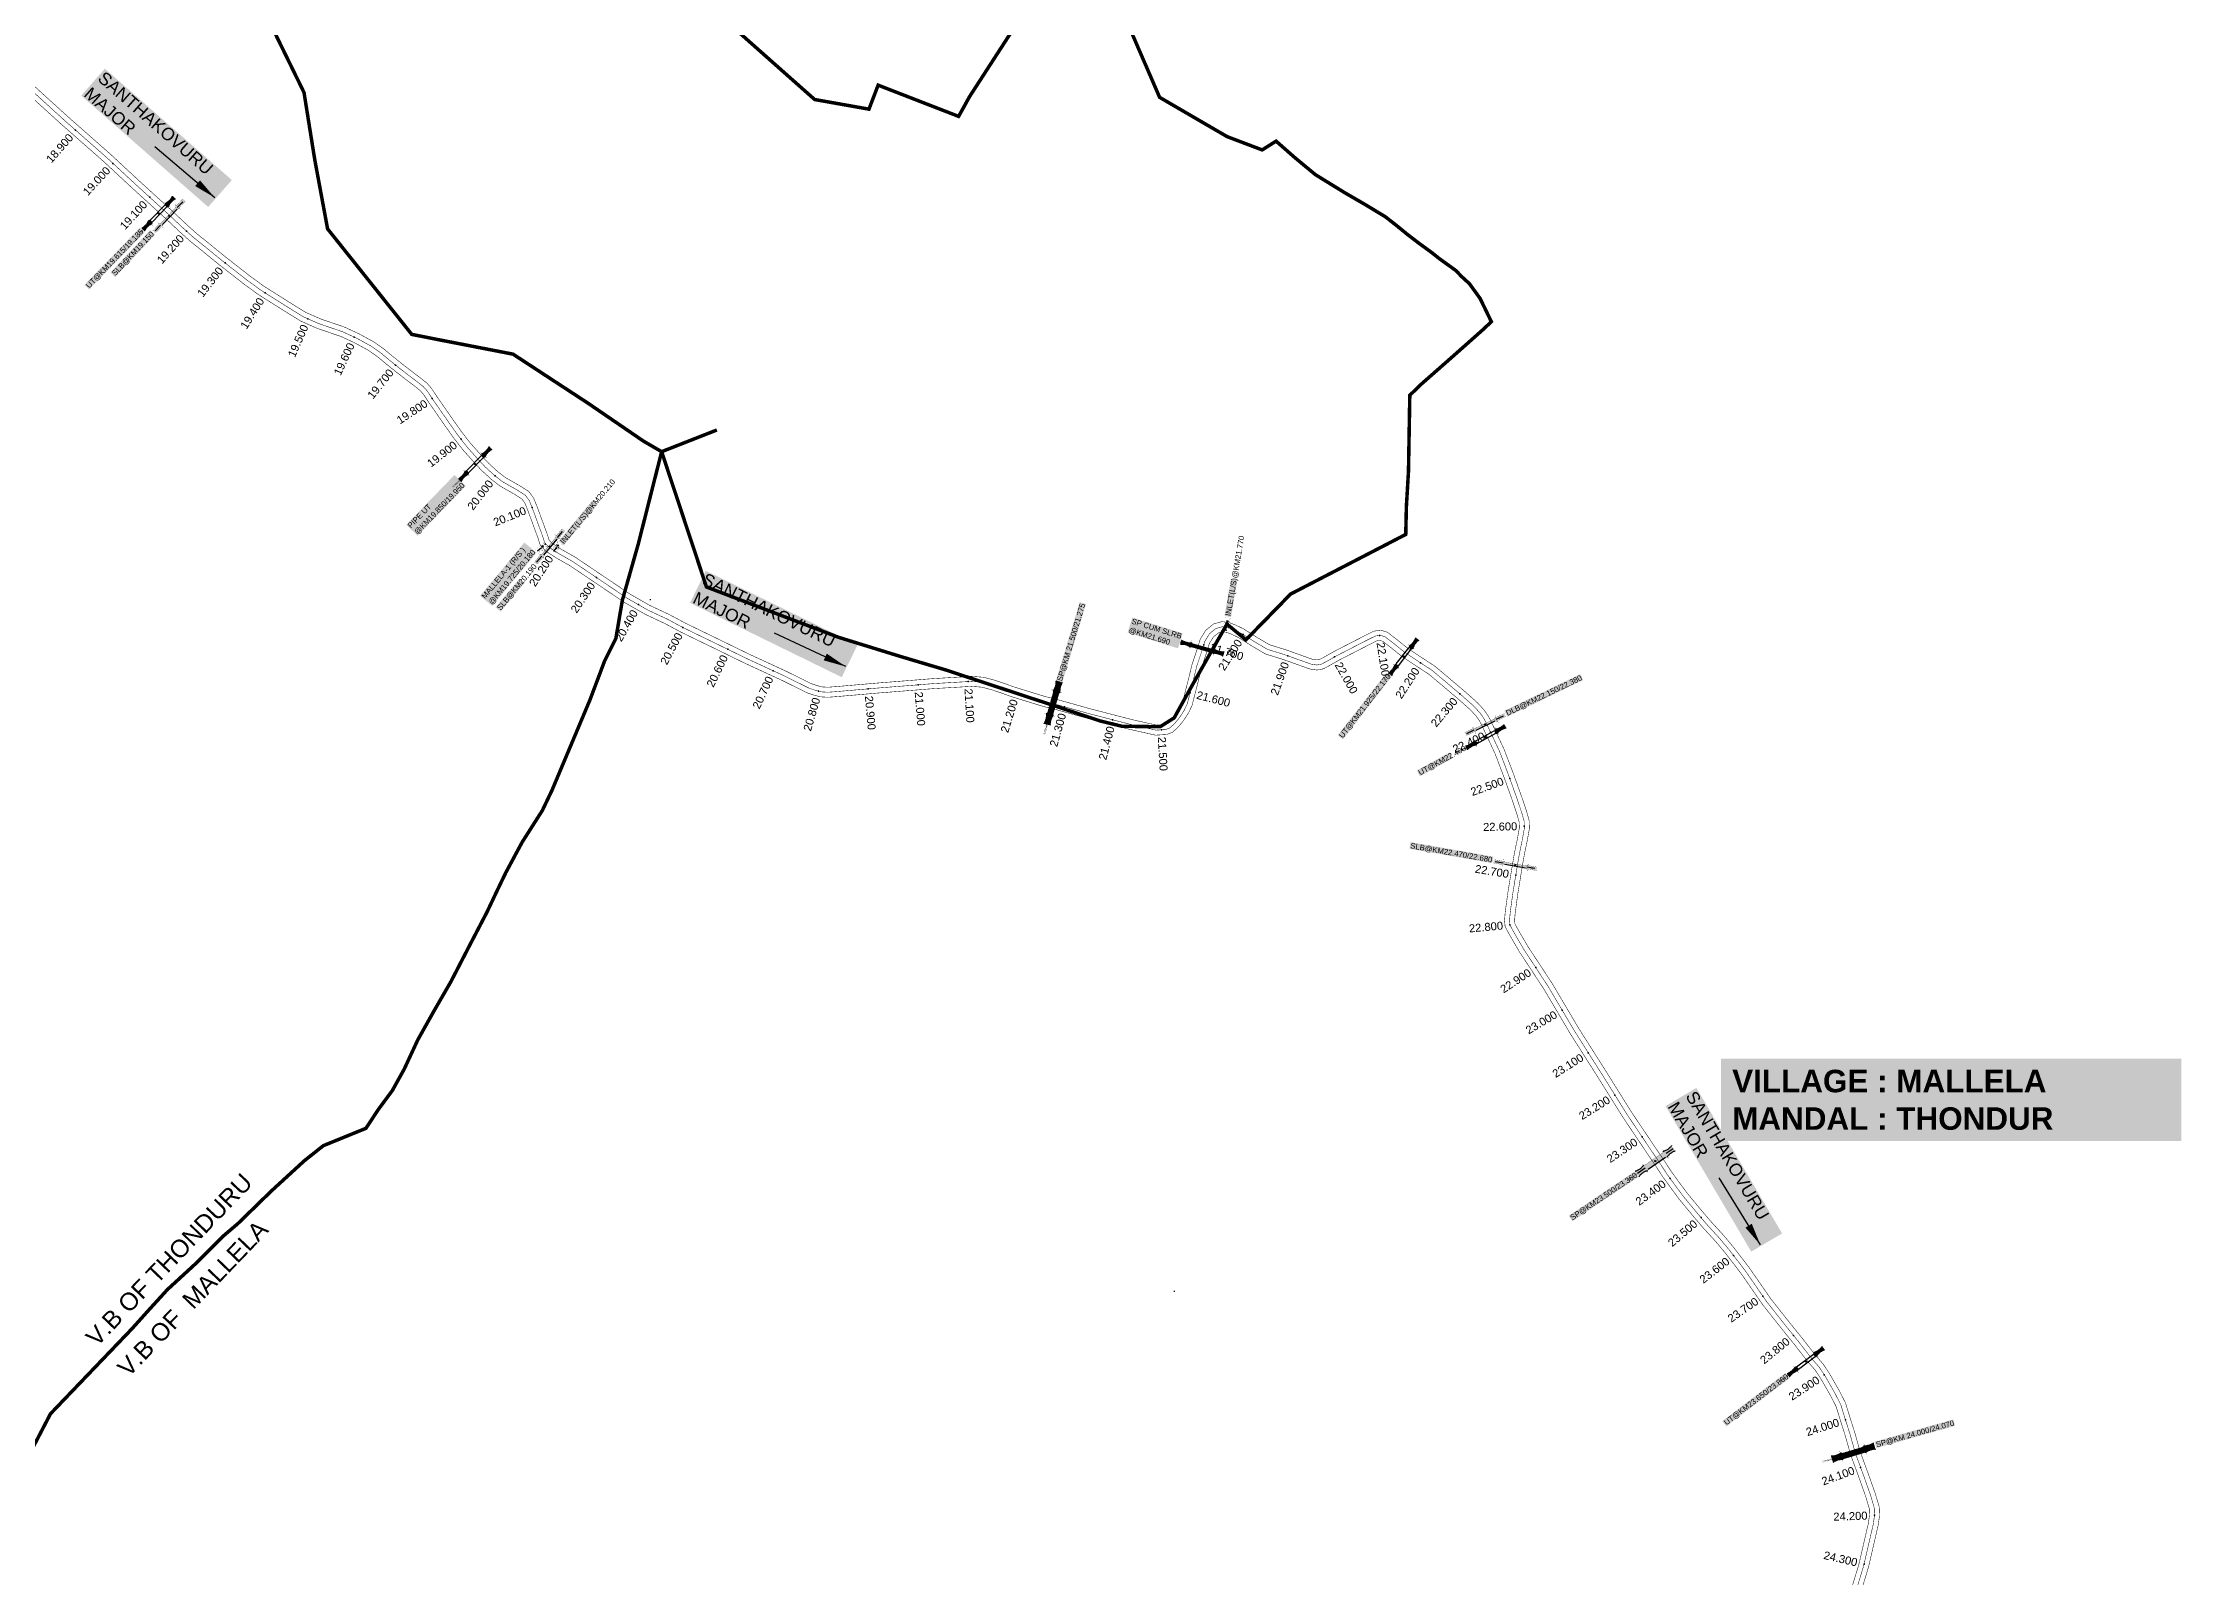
# Model space of a CAD drawing. Header units: inches. Extents: x 174104 to 230935, y 1583276 to 1631460.
# Drawn here: x 207491 to 211768, y 1613890 to 1616958 of the extents above; entities that cross this region are included whole.
import ezdxf
from ezdxf.enums import TextEntityAlignment as Align

# ---------------------------------------------------------------- set-up
doc = ezdxf.new("R2010")
doc.units = ezdxf.units.IN
doc.header["$LTSCALE"] = 15
doc.header["$MEASUREMENT"] = 0
doc.linetypes.add('ACAD_ISO02W100', pattern=[15, 12, -3])
doc.linetypes.add('HIDDEN2', pattern=[0.1875, 0.125, -0.0625])
for name, color, linetype in [('BLOCK', 72, 'Continuous'), ('CANAL1', 7, 'Continuous'), ('CHANAGE', 1, 'Continuous'), ('POINT', 2, 'Continuous'), ('RE REMARKS', 7, 'Continuous'), ('STRUCTURE', 5, 'Continuous'), ('TEXT', 1, 'Continuous'), ('text2', 7, 'Continuous'), ('VB', 72, 'Continuous'), ('VILLAGE BOUNDRY', 5, 'Continuous')]:
    doc.layers.add(name, color=color, linetype=linetype)
doc.styles.get("Standard").update_dxf_attribs({"font": 'arial.ttf'})
doc.dimstyles.get("Standard").update_dxf_attribs({"dimtxt": 0.18, "dimasz": 0.18, "dimexe": 0.18, "dimexo": 0.0625, "dimgap": 0.09, "dimtad": 0, "dimtih": 1, "dimtoh": 1, "dimdec": 4, "dimzin": 0, "dimdsep": 46, "dimtxsty": 'Standard', "dimcen": 0.09, "dimadec": 0, "dimazin": 0, "dimtfac": 1, "dimtdec": 4, "dimtofl": 0, "dimtmove": 0, "dimatfit": 3, "dimfxl": 1, "dimtolj": 1, "dimtzin": 0, "dimarcsym": 0})

# ---------------------------------------------------------------- blocks, each defined once
blk = doc.blocks.new('CIRCLE-BOX')
for p, q in [((-0.5, 0), (0.5, 0)), ((0, 0.5), (0, -0.5))]:
    blk.add_line(p, q)
blk.add_circle((0, 0), 0.2)
blk = doc.blocks.new('SLB')
at = {"layer": 'STRUCTURE'}
h = blk.add_hatch(dxfattribs=at)
h.set_pattern_fill('DOTS', color=6, scale=20, angle=320.37225, style=0)
h.set_pattern_definition([(320.372247934, (-159.4327, -72.9564), (1.2786241598, 0.5641323054), [0, -1.25])])
h.paths.add_polyline_path([(769699.5, 1706871.1), (769699.5, 1706861.1), (769729.1, 1706861.1), (769732.1, 1706863.1), (769792.1, 1706863.1), (769795.1, 1706861.1), (769824.7, 1706861.1), (769824.7, 1706871.1), (769795.1, 1706871.1), (769792.1, 1706869.1), (769732.1, 1706869.1), (769729.1, 1706871.1)])
at = {"layer": 'STRUCTURE', "color": 6, "linetype": 'ACAD_ISO02W100', "ltscale": 0.5, "const_width": 0.5}
for points in [[(769699.5, 1706871.1), (769729.1, 1706871.1)], [(769699.5, 1706861.1), (769729.1, 1706861.1)], [(769795.1, 1706871.1), (769824.7, 1706871.1)], [(769795.1, 1706861.1), (769824.7, 1706861.1)]]:
    blk.add_lwpolyline(points, dxfattribs=at)
at = {"layer": 'STRUCTURE', "color": 6, "const_width": 0.628}
for points in [[(769726.1, 1706877.1), (769726.1, 1706873.1), (769732.1, 1706869.1), (769792.1, 1706869.1), (769798.1, 1706873.1), (769798.1, 1706877.1)], [(769726.1, 1706855.1), (769726.1, 1706859.1), (769732.1, 1706863.1), (769792.1, 1706863.1), (769798.1, 1706859.1), (769798.1, 1706855.1)]]:
    blk.add_lwpolyline(points, dxfattribs=at)
at = {"layer": 'STRUCTURE', "color": 6}
blk.add_lwpolyline([(769732.1, 1706863.1), (769792.1, 1706863.1)], dxfattribs=at)
blk.add_lwpolyline([(769732.1, 1706863.1), (769792.1, 1706863.1)], dxfattribs=at)
at = {"layer": 'STRUCTURE', "color": 0}
blk.add_circle((769762.1, 1706866.1), 1.24, dxfattribs=at)
for points in [[(769703.8, 1706866), (769726.7, 1706866)], [(769818.6, 1706865.8), (769795.7, 1706865.8)]]:
    blk.add_leader(points, dimstyle='Standard', override={"dimasz": 10, "dimgap": 0.09, "dimtad": 0}, dxfattribs=at)
blk = doc.blocks.new('UT')
at = {"layer": 'STRUCTURE'}
h = blk.add_hatch(dxfattribs=at)
h.set_pattern_fill('DASH', color=150, scale=8, angle=-39.62775, style=0)
h.set_pattern_definition([(320.372247933, (-4370.464, -6260.8811), (1.40800153113, 0.132407282), [1, -1])])
h.paths.add_polyline_path([(765163, 1700681.9), (765165.6, 1700680.6), (765167.2, 1700680.3), (765169.1, 1700680), (765172.4, 1700679.6), (765176.4, 1700679.3), (765179.5, 1700679.5), (765183.1, 1700679.9), (765187.7, 1700680.9), (765188.9, 1700681.2), (765193.1, 1700682.2), (765196.1, 1700680.2), (765196.1, 1700672.2), (765193.1, 1700670.2), (765190.5, 1700670.8), (765188.1, 1700671.3), (765185.5, 1700671.8), (765183.6, 1700672.1), (765181, 1700672.5), (765180.3, 1700672.5), (765178.5, 1700672.6), (765176.7, 1700672.6), (765174.6, 1700672.5), (765172.5, 1700672.3), (765170.4, 1700672), (765168.5, 1700671.7), (765166.1, 1700671.2), (765165, 1700670.8), (765163, 1700669.7)])
h.paths.add_polyline_path([(765259.1, 1700682.2), (765256.1, 1700680.2), (765256.1, 1700672.2), (765259.1, 1700670.2), (765261.9, 1700671), (765264.4, 1700671.6), (765266.4, 1700672), (765269.1, 1700672.5), (765272.7, 1700673), (765276.1, 1700673.1), (765278.6, 1700672.9), (765281.2, 1700672.7), (765283.9, 1700672.3), (765286.4, 1700671.9), (765288, 1700671.3), (765289.2, 1700670.6), (765289.1, 1700682.7), (765287.6, 1700681.8), (765285.7, 1700681.2), (765283, 1700680.7), (765281.2, 1700680.4), (765276.7, 1700679.9), (765272.7, 1700679.9), (765268.7, 1700680.3), (765264.8, 1700681), (765261.2, 1700681.7)])
at = {"layer": 'STRUCTURE', "color": 150, "const_width": 0.628}
for points in [[(765190.1, 1700688.2), (765190.1, 1700684.2), (765196.1, 1700680.2), (765256.1, 1700680.2), (765262.1, 1700684.2), (765262.1, 1700688.2)], [(765190.1, 1700664.2), (765190.1, 1700668.2), (765196.1, 1700672.2), (765256.1, 1700672.2), (765262.1, 1700668.2), (765262.1, 1700664.2)]]:
    blk.add_lwpolyline(points, dxfattribs=at)
at = {"layer": 'STRUCTURE', "color": 150}
for points in [[(765196.1, 1700680.2), (765256.1, 1700680.2)], [(765196.1, 1700672.2), (765256.1, 1700672.2)], [(765196.1, 1700672.2), (765256.1, 1700672.2)]]:
    blk.add_lwpolyline(points, dxfattribs=at)
at = {"layer": 'STRUCTURE', "color": 0}
blk.add_circle((765226.1, 1700676.2), 1.89, dxfattribs=at)
at = {"layer": 'STRUCTURE', "color": 150}
for points in [[(765163, 1700681.9), (765164.4, 1700681.1), (765167.9, 1700680.2), (765171.2, 1700679.8), (765176.1, 1700679.4), (765184.7, 1700680.3), (765193.1, 1700682.2)], [(765289.1, 1700682.7), (765287.8, 1700681.9), (765284.3, 1700680.9), (765280.9, 1700680.4), (765276.1, 1700679.8), (765267.4, 1700680.5), (765259.1, 1700682.2)], [(765163, 1700669.7), (765164.3, 1700670.6), (765167.8, 1700671.6), (765171.2, 1700672.1), (765176, 1700672.6), (765184.7, 1700672), (765193.1, 1700670.2)], [(765289.2, 1700670.6), (765287.8, 1700671.4), (765284.2, 1700672.3), (765280.9, 1700672.7), (765276.1, 1700673.1), (765267.4, 1700672.2), (765259.1, 1700670.2)]]:
    blk.add_spline(points, degree=3, dxfattribs=at)
at = {"layer": 'STRUCTURE', "color": 0}
blk.add_text('STREAM', height=5, dxfattribs=at).set_placement((765148.2, 1700675.8), align=Align.MIDDLE_CENTER)
for points in [[(765190.9, 1700676), (765164.2, 1700675.8)], [(765289.3, 1700676.7), (765265.4, 1700676.4)]]:
    blk.add_leader(points, dimstyle='Standard', override={"dimasz": 10, "dimgap": 0.09, "dimtad": 0}, dxfattribs=at)
blk = doc.blocks.new('OT')
at = {"layer": 'STRUCTURE', "color": 190}
for points, const_width in [([(769751.4, 1706595.8), (769729.4, 1706595.8)], 0.5), ([(769775.2, 1706601.8), (769775.2, 1706597.8), (769769.2, 1706593.8), (769761.8, 1706593.8), (769754.4, 1706593.8), (769748.4, 1706597.8), (769748.4, 1706601.8)], 0.5), ([(769761.8, 1706593.8), (769761.8, 1706581)], 2.5), ([(769751.4, 1706579), (769729.4, 1706579)], 0.5), ([(769748.4, 1706573), (769748.4, 1706577), (769754.4, 1706581), (769761.8, 1706581), (769761.8, 1706581), (769761.8, 1706581), (769769.2, 1706581), (769775.2, 1706577), (769775.2, 1706573)], 0.5)]:
    blk.add_lwpolyline(points, dxfattribs=dict(at, const_width=const_width))
at = {"layer": 'STRUCTURE', "color": 0}
blk.add_circle((769761.8, 1706587.4), 1.87, dxfattribs=at)
blk.add_leader([(769732.6, 1706587.4), (769753.8, 1706587.4)], dimstyle='Standard', override={"dimasz": 10, "dimgap": 0.09, "dimtad": 0}, dxfattribs=at)
blk = doc.blocks.new('PIPE C')
at = {"layer": 'STRUCTURE'}
h = blk.add_hatch(dxfattribs=at)
h.set_pattern_fill('DASH', color=256, scale=5.6, angle=-90, style=0)
h.set_pattern_definition([(270, (-1194663.9188, 538833.8274), (0.7, -0.7), [0.7, -0.7])])
edge = h.paths.add_edge_path()
edge.add_spline(control_points=[(4.6, -44.2), (4.4, -43.9), (3.7, -42.8), (3.2, -40.8), (2.9, -38.1), (2.3, -34.2), (2.9, -29), (3.8, -25), (4.2, -23.1)], knot_values=[0, 0, 0, 0, 1.613557, 5.24513, 8.624976, 13.470124, 22.190216, 30.746377, 30.746377, 30.746377, 30.746377], degree=3, periodic=0)
edge.add_line((4.2, -23.1), (2.8, -21))
edge.add_line((2.8, -21), (2.8, 21))
edge.add_line((2.8, 21), (4.2, 23.1))
edge.add_spline(control_points=[(4.2, 23.1), (3.7, 25), (2.7, 28.9), (2, 34.1), (2.4, 38), (2.7, 40.8), (3.1, 42.8), (3.8, 43.8), (4, 44.2)], knot_values=[0, 0, 0, 0, 8.556161, 17.276253, 22.121402, 25.501247, 29.13282, 30.746377, 30.746377, 30.746377, 30.746377], degree=3, periodic=0)
edge.add_line((4, 44.2), (-4.6, 44.2))
edge.add_spline(control_points=[(-4.6, 44.2), (-4.4, 43.9), (-3.7, 42.8), (-3.2, 40.8), (-2.9, 38.1), (-2.3, 34.2), (-2.9, 29), (-3.8, 25), (-4.2, 23.1)], knot_values=[0, 0, 0, 0, 1.613557, 5.24513, 8.624976, 13.470124, 22.190216, 30.746377, 30.746377, 30.746377, 30.746377], degree=3, periodic=0)
edge.add_line((-4.2, 23.1), (-2.8, 21))
edge.add_line((-2.8, 21), (-2.8, -21))
edge.add_line((-2.8, -21), (-4.2, -23.1))
edge.add_spline(control_points=[(-4.2, -23.1), (-3.7, -25), (-2.7, -28.9), (-2, -34.1), (-2.4, -38), (-2.7, -40.8), (-3.1, -42.8), (-3.8, -43.8), (-4, -44.2)], knot_values=[0, 0, 0, 0, 8.556161, 17.276253, 22.121402, 25.501247, 29.13282, 30.746377, 30.746377, 30.746377, 30.746377], degree=3, periodic=0)
edge.add_line((-4, -44.2), (4.6, -44.2))
blk.add_circle((0, 0), 0.657)
at = {"layer": 'STRUCTURE', "const_width": 0.44}
for points in [[(-8.4, 25.2), (-5.6, 25.2), (-2.8, 21), (-2.8, -21), (-5.6, -25.2), (-8.4, -25.2)], [(8.4, 25.2), (5.6, 25.2), (2.8, 21), (2.8, -21), (5.6, -25.2), (8.4, -25.2)]]:
    blk.add_lwpolyline(points, dxfattribs=at)
at = {"layer": 'STRUCTURE', "color": 3}
for points in [[(-2.8, 21), (-2.8, -21)], [(-2.8, 21), (-2.8, -21)], [(2.8, 21), (2.8, -21)]]:
    blk.add_lwpolyline(points, dxfattribs=at)
at = {"layer": 'STRUCTURE'}
for points in [[(-4.6, 44.2), (-4, 43.2), (-3.3, 40.8), (-2.9, 38.4), (-2.5, 35.1), (-3, 29), (-4.2, 23.1)], [(4, 44.2), (3.4, 43.2), (2.8, 40.7), (2.5, 38.4), (2.2, 35), (2.8, 28.9), (4.2, 23.1)], [(-4, -44.2), (-3.4, -43.2), (-2.8, -40.7), (-2.5, -38.4), (-2.2, -35), (-2.8, -28.9), (-4.2, -23.1)], [(4.6, -44.2), (4, -43.2), (3.3, -40.8), (2.9, -38.4), (2.5, -35.1), (3, -29), (4.2, -23.1)]]:
    blk.add_spline(points, degree=3, dxfattribs=at)
at = {"layer": 'STRUCTURE', "color": 0}
for points in [[(-0.2, 44.3), (-0.2, 28.7)], [(0, -23.2), (0, -38.9)]]:
    blk.add_leader(points, dimstyle='Standard', override={"dimscale": 0.062085, "dimtxt": 50, "dimasz": 100, "dimgap": 0.09, "dimtad": 0, "dimzin": 2}, dxfattribs=at)
blk = doc.blocks.new('SP')
at = {"layer": 'STRUCTURE'}
h = blk.add_hatch(dxfattribs=at)
h.set_pattern_fill('DASH', color=256, scale=8, style=0)
edge = h.paths.add_edge_path()
edge.add_spline(control_points=[(769825.7, 1706742.1), (769825.3, 1706741.8), (769823.8, 1706740.8), (769820.9, 1706740.3), (769817, 1706739.7), (769811.4, 1706738.9), (769804, 1706739.7), (769798.4, 1706741), (769795.6, 1706741.6)], knot_values=[0, 0, 0, 0, 1.613557, 5.24513, 8.624976, 13.470124, 22.190216, 30.746377, 30.746377, 30.746377, 30.746377], degree=3, periodic=0)
edge.add_line((769795.6, 1706741.6), (769792.6, 1706739.6))
edge.add_line((769792.6, 1706739.6), (769732.6, 1706739.6))
edge.add_line((769732.6, 1706739.6), (769729.6, 1706741.6))
edge.add_spline(control_points=[(769729.6, 1706741.6), (769726.9, 1706740.9), (769721.3, 1706739.5), (769713.9, 1706738.5), (769708.3, 1706739.1), (769704.4, 1706739.6), (769701.5, 1706740), (769700, 1706741), (769699.5, 1706741.3)], knot_values=[0, 0, 0, 0, 8.556161, 17.276253, 22.121402, 25.501247, 29.13282, 30.746377, 30.746377, 30.746377, 30.746377], degree=3, periodic=0)
edge.add_line((769699.5, 1706741.3), (769699.5, 1706722.1))
edge.add_spline(control_points=[(769699.5, 1706722.1), (769700, 1706722.4), (769701.4, 1706723.4), (769704.3, 1706724), (769708.2, 1706724.5), (769713.8, 1706725.3), (769721.2, 1706724.5), (769726.8, 1706723.3), (769729.6, 1706722.6)], knot_values=[0, 0, 0, 0, 1.613557, 5.24513, 8.624976, 13.470124, 22.190216, 30.746377, 30.746377, 30.746377, 30.746377], degree=3, periodic=0)
edge.add_line((769729.6, 1706722.6), (769732.6, 1706724.6))
edge.add_line((769732.6, 1706724.6), (769792.6, 1706724.6))
edge.add_line((769792.6, 1706724.6), (769795.6, 1706722.6))
edge.add_spline(control_points=[(769795.6, 1706722.6), (769798.4, 1706723.3), (769803.9, 1706724.8), (769811.3, 1706725.8), (769817, 1706725.1), (769820.9, 1706724.7), (769823.8, 1706724.2), (769825.2, 1706723.3), (769825.7, 1706723)], knot_values=[0, 0, 0, 0, 8.556161, 17.276253, 22.121402, 25.501247, 29.13282, 30.746377, 30.746377, 30.746377, 30.746377], degree=3, periodic=0)
edge.add_line((769825.7, 1706723), (769825.7, 1706742.1))
h.paths.add_polyline_path([(769764.2, 1706732.1, -1), (769761.1, 1706732.1, -1)], flags=0)
h.paths.add_polyline_path([(769761.1, 1706732.1, 1), (769764.2, 1706732.1, 1)], flags=16)
at = {"layer": 'STRUCTURE', "const_width": 0.628}
for points in [[(769726.6, 1706747.6), (769726.6, 1706743.6), (769732.6, 1706739.6), (769792.6, 1706739.6), (769798.6, 1706743.6), (769798.6, 1706747.6)], [(769726.6, 1706716.6), (769726.6, 1706720.6), (769732.6, 1706724.6), (769792.6, 1706724.6), (769798.6, 1706720.6), (769798.6, 1706716.6)]]:
    blk.add_lwpolyline(points, dxfattribs=at)
at = {"layer": 'STRUCTURE', "color": 3}
blk.add_lwpolyline([(769732.6, 1706724.6), (769792.6, 1706724.6)], dxfattribs=at)
blk.add_lwpolyline([(769732.6, 1706724.6), (769792.6, 1706724.6)], dxfattribs=at)
at = {"layer": 'STRUCTURE', "color": 0}
blk.add_circle((769762.6, 1706732.1), 1.55, dxfattribs=at)
at = {"layer": 'STRUCTURE'}
for points in [[(769699.5, 1706741.3), (769700.9, 1706740.5), (769704.4, 1706739.6), (769707.8, 1706739.2), (769712.6, 1706738.8), (769721.3, 1706739.7), (769729.6, 1706741.6)], [(769699.5, 1706722.1), (769700.9, 1706723), (769704.4, 1706724), (769707.7, 1706724.5), (769712.5, 1706725), (769721.2, 1706724.4), (769729.6, 1706722.6)], [(769825.7, 1706742.1), (769824.3, 1706741.3), (769820.8, 1706740.3), (769817.5, 1706739.8), (769812.7, 1706739.2), (769804, 1706739.9), (769795.6, 1706741.6)], [(769825.7, 1706723), (769824.3, 1706723.8), (769820.8, 1706724.7), (769817.4, 1706725.1), (769812.6, 1706725.5), (769803.9, 1706724.6), (769795.6, 1706722.6)]]:
    blk.add_spline(points, degree=3, dxfattribs=at)
at = {"layer": 'STRUCTURE', "color": 0}
blk.add_text('STREAM', height=5, dxfattribs=at).set_placement((769684.3, 1706732.1), align=Align.MIDDLE_CENTER)
for points in [[(769727.4, 1706732.1), (769700.8, 1706732.1)], [(769824.4, 1706732.1), (769800.5, 1706732.1)]]:
    blk.add_leader(points, dimstyle='Standard', override={"dimasz": 10, "dimgap": 0.09, "dimtad": 0}, dxfattribs=at)

msp = doc.modelspace()

# ---------------------------------------------------------------- linework, layer by layer
at = {"layer": 'CANAL1', "color": 200, "const_width": 1}
for points in [[(207439.675, 1616876.41745), (207527.97259, 1616796.05199), (207613.51002, 1616720.68556), (207670.00697, 1616668.17152), (207738.25073, 1616606.00214), (207766.14378, 1616579.67672), (207787.36576, 1616560.67914), (207810.89004, 1616541.84617), (207840.6909, 1616517.4456), (207893.01221, 1616476.48986), (207922.71293, 1616454.83527), (207976.73148, 1616420.80806), (208007.45527, 1616401.81081), (208039.19367, 1616387.73261), (208087.52179, 1616371.18502), (208115.3959, 1616358.22838), (208143.17412, 1616343.11725), (208160.91206, 1616330.55473), (208178.60657, 1616315.85198), (208201.80912, 1616297.2705), (208212.85323, 1616288.76598), (208232.372, 1616273.90849), (208245.84286, 1616263.23366), (208252.77408, 1616255.34005), (208263.53745, 1616239.01486), (208295.33759, 1616193.26892), (208312.98282, 1616168.36717), (208331.60537, 1616144.46352), (208354.75709, 1616118.44347), (208369.09915, 1616103.11611), (208388.63424, 1616085.22264), (208405.21436, 1616072.39281), (208434.53675, 1616055.70925), (208449.18431, 1616046.39553), (208455.40112, 1616038.22895), (208461.48066, 1616023.08919), (208473.87065, 1615989.31019), (208481.9168, 1615967.52642), (208486.20157, 1615953.81714), (208496.9092, 1615942.09754), (208519.27414, 1615927.62609), (208545.92349, 1615912.57125), (208599.92386, 1615876.10631), (208655.59445, 1615838.6527), (208696.06342, 1615815.51874), (208736.25772, 1615796.67047), (208768.13365, 1615779.57456), (208836.54833, 1615746.429), (208896.36095, 1615717.23257), (208970.18458, 1615683.18839), (209019.88894, 1615658.49426), (209031.64279, 1615654.56763), (209045.42944, 1615650.54135), (209061.72067, 1615649.61448), (209080.62363, 1615651.04207), (209161.109, 1615658.01124), (209273.25238, 1615666.91204), (209348.97026, 1615671.39004), (209369.89102, 1615669.7256), (209390.20734, 1615664.23589), (209408.49004, 1615658.10364), (209426.95979, 1615651.3266), (209491.83573, 1615631.34881), (209511.06259, 1615626.79972), (209582.65252, 1615606.75265), (209664.46094, 1615585.5679), (209716.6687, 1615573.81117), (209738.8549, 1615575.06664), (209750.53004, 1615579.6197), (209761.62302, 1615589.59035), (209772.89187, 1615603.29321), (209782.49868, 1615618.29108), (209789.58769, 1615633.11021), (209800.47932, 1615675.44969), (209808.90598, 1615709.69492), (209819.2138, 1615740.49294), (209824.19005, 1615756.9692), (209832.06107, 1615769.87706), (209841.86352, 1615777.98644), (209850.57483, 1615780.45474), (209858.86658, 1615779.46791), (209868.97198, 1615775.53746), (209883.26053, 1615768.65071), (209908.58828, 1615752.56964), (209936.1466, 1615736.28219), (209971.81654, 1615725.20564), (210006.60344, 1615712.72923), (210025.81611, 1615705.97327), (210039.49457, 1615704.0496), (210052.04945, 1615706.37382), (210061.93349, 1615711.55739), (210084.06265, 1615724.07075), (210140.61424, 1615753.12741), (210159.35949, 1615762.46984), (210165.12089, 1615763.36533), (210170.9301, 1615761.55558), (210185.73344, 1615750.17801), (210208.70243, 1615731.64689), (210233.67743, 1615714.93241), (210263.03613, 1615695.79525), (210283.60387, 1615678.58157), (210322.62637, 1615645.47888), (210346.01134, 1615624.67866), (210357.14441, 1615612.64677), (210363.19323, 1615604.39852), (210368.13153, 1615595.64161), (210395.40414, 1615537.23531), (210413.52804, 1615489.64951), (210429.70865, 1615444.44822), (210439.5483, 1615415.3152), (210443.80224, 1615399.92715), (210444.08207, 1615387.94691), (210440.18784, 1615366.08604), (210434.6813, 1615339.96423), (210431.05526, 1615319.20717), (210421.38853, 1615260.34651), (210415.93481, 1615220.1072), (210414.51111, 1615203.99349), (210415.67856, 1615191.08189), (210421.76028, 1615179.44994), (210430.40975, 1615164.26631), (210444.94469, 1615139.49904), (210492.32568, 1615067.45031), (210545.83331, 1614977.03569), (210602.52337, 1614887.65967), (210651.60785, 1614809.04321), (210701.53084, 1614734.86633), (210712.78158, 1614718.27657), (210732.93259, 1614687.73834), (210763.40371, 1614646.22609), (210790.18895, 1614613.84997), (210810.69054, 1614589.62939), (210835.48547, 1614562.57727), (210854.92197, 1614539.57622), (210887.46358, 1614497.34967), (210930.91246, 1614434.60304), (210969.96582, 1614385.17579), (210997.24081, 1614351.55429), (211010.13611, 1614334.67056), (211023.14456, 1614318.33874), (211035.61369, 1614304.15307), (211047.91986, 1614285.39872), (211065.52605, 1614254.66993), (211077.62134, 1614231.11898), (211086.06807, 1614203.61521), (211095.9562, 1614172.51001), (211106.5094, 1614134.97706), (211122.91577, 1614090.32583), (211136.93595, 1614050.62699), (211143.83492, 1614027.34999), (211144.3095, 1614013.85073), (211141.96588, 1613997.13071), (211135.06462, 1613967.48013), (211123.09738, 1613915.62313), (211100.70965, 1613841.60696)], [(207453.55031, 1616890.83229), (207541.31544, 1616810.95146), (207626.93147, 1616735.51579), (207683.54989, 1616682.88883), (207751.84995, 1616620.66817), (207779.67968, 1616594.4025), (207800.29505, 1616575.94796), (207823.47529, 1616557.39042), (207853.19147, 1616533.05917), (207905.07095, 1616492.44929), (207933.94706, 1616471.39592), (207987.32063, 1616437.77499), (208016.81245, 1616419.5395), (208046.50177, 1616406.37021), (208094.997, 1616389.7654), (208124.39863, 1616376.09873), (208153.76919, 1616360.12138), (208173.10066, 1616346.43028), (208191.24943, 1616331.35007), (208214.16236, 1616313.00053), (208225.01135, 1616304.64626), (208244.64075, 1616289.70456), (208259.67981, 1616277.78702), (208268.71252, 1616267.50015), (208280.09969, 1616250.22881), (208311.70816, 1616204.75859), (208329.03891, 1616180.30064), (208346.98118, 1616157.27019), (208369.53212, 1616131.92536), (208383.17633, 1616117.34379), (208401.5307, 1616100.53182), (208416.33485, 1616089.07625), (208444.85393, 1616072.84975), (208462.93253, 1616061.3544), (208472.95287, 1616048.19136), (208480.15308, 1616030.26084), (208492.6396, 1615996.21865), (208500.8543, 1615973.97859), (208503.96495, 1615964.02593), (208509.93692, 1615957.48955), (208529.63463, 1615944.74395), (208556.45512, 1615929.59244), (208611.10217, 1615892.69081), (208666.15331, 1615855.65395), (208705.28696, 1615833.28332), (208745.23629, 1615814.54992), (208777.22395, 1615797.39409), (208845.29501, 1615764.41501), (208904.93631, 1615735.30221), (208978.82345, 1615701.22874), (209027.54362, 1615677.02358), (209037.61688, 1615673.65838), (209048.8447, 1615670.37939), (209061.5348, 1615669.6574), (209079.00784, 1615670.977), (209159.45511, 1615677.94287), (209271.87065, 1615686.86527), (209349.17394, 1615691.43703), (209373.32179, 1615689.51585), (209396.00109, 1615683.38763), (209415.11606, 1615676.97623), (209433.35197, 1615670.28499), (209497.08697, 1615650.65854), (209516.06364, 1615646.16864), (209587.85642, 1615626.06477), (209669.1659, 1615605.00923), (209718.33257, 1615593.93732), (209734.55053, 1615594.85506), (209739.86964, 1615596.9294), (209747.13273, 1615603.45765), (209756.69071, 1615615.0801), (209764.99041, 1615628.03734), (209770.70418, 1615639.98162), (209781.08376, 1615680.33057), (209789.68061, 1615715.26748), (209800.15373, 1615746.5594), (209805.78338, 1615765.19902), (209816.7302, 1615783.15096), (209832.35966, 1615796.08092), (209848.9688, 1615800.78702), (209863.75072, 1615799.02778), (209876.95087, 1615793.89364), (209892.99542, 1615786.16054), (209919.039, 1615769.62498), (209944.3102, 1615754.68924), (209978.16107, 1615744.17757), (210013.29676, 1615731.57607), (210030.57271, 1615725.50114), (210039.05556, 1615724.30815), (210045.43707, 1615725.48953), (210052.36442, 1615729.1225), (210074.5665, 1615741.67709), (210131.58318, 1615770.97272), (210153.21841, 1615781.75548), (210166.63689, 1615783.84109), (210180.28724, 1615779.58858), (210198.10815, 1615765.89177), (210220.56691, 1615747.77229), (210244.70039, 1615731.621), (210274.95722, 1615711.8984), (210296.49104, 1615693.87618), (210335.74318, 1615660.57869), (210360.03041, 1615638.97594), (210372.59835, 1615625.39333), (210380.02745, 1615615.26291), (210385.92892, 1615604.79806), (210413.83465, 1615545.03588), (210432.29004, 1615496.57973), (210448.59935, 1615451.01891), (210458.67599, 1615421.18422), (210463.73897, 1615402.8696), (210464.1234, 1615386.41142), (210459.82267, 1615362.26864), (210454.32303, 1615336.17955), (210450.7744, 1615315.86566), (210441.16963, 1615257.38229), (210435.81619, 1615217.88284), (210434.59084, 1615204.01406), (210435.2401, 1615196.83345), (210439.31686, 1615189.03621), (210447.72404, 1615174.2779), (210461.93547, 1615150.06189), (210509.2963, 1615078.04382), (210562.88782, 1614987.48744), (210619.45058, 1614898.31212), (210668.39129, 1614819.92592), (210718.10325, 1614746.0626), (210729.40515, 1614729.39739), (210749.35082, 1614699.17035), (210779.18332, 1614658.52813), (210805.52714, 1614626.68557), (210825.70104, 1614602.85212), (210850.5016, 1614575.79386), (210870.48879, 1614552.14112), (210903.61626, 1614509.15435), (210946.99618, 1614446.50731), (210985.57877, 1614397.67588), (211012.95729, 1614363.92677), (211025.90689, 1614346.97193), (211038.48643, 1614331.1786), (211051.56378, 1614316.30099), (211064.9729, 1614295.86577), (211083.10744, 1614264.21482), (211096.22057, 1614238.68202), (211105.15793, 1614209.58068), (211115.11839, 1614178.24793), (211125.5515, 1614141.14209), (211141.7322, 1614097.10505), (211155.96548, 1614056.80279), (211163.7332, 1614030.59465), (211164.35858, 1614012.80604), (211161.64805, 1613993.46835), (211154.5482, 1613962.96455), (211142.43465, 1613910.47356), (211119.88765, 1613835.93081)]]:
    msp.add_lwpolyline(points, dxfattribs=at)
at = {"layer": 'CANAL1', "color": 1, "linetype": 'HIDDEN2', "ltscale": 4, "const_width": 1}
msp.add_lwpolyline([(207446.61266, 1616883.62487), (207534.64402, 1616803.50173), (207620.22075, 1616728.10068), (207676.77843, 1616675.53017), (207745.05034, 1616613.33515), (207772.91173, 1616587.03961), (207793.83041, 1616568.31355), (207817.18267, 1616549.6183), (207846.94119, 1616525.25239), (207899.04158, 1616484.46957), (207928.33, 1616463.1156), (207982.02606, 1616429.29153), (208012.13386, 1616410.67515), (208042.84772, 1616397.05141), (208091.2594, 1616380.47521), (208119.89726, 1616367.16356), (208148.47166, 1616351.61931), (208167.00636, 1616338.4925), (208184.928, 1616323.60103), (208207.98574, 1616305.13551), (208218.93229, 1616296.70612), (208238.50637, 1616281.80653), (208252.76133, 1616270.51034), (208260.7433, 1616261.4201), (208271.81857, 1616244.62183), (208303.52288, 1616199.01375), (208321.01086, 1616174.3339), (208339.29327, 1616150.86686), (208362.1446, 1616125.18442), (208376.13774, 1616110.22995), (208395.08247, 1616092.87723), (208410.77461, 1616080.73453), (208439.69534, 1616064.2795), (208456.05842, 1616053.87497), (208464.177, 1616043.21015), (208470.81687, 1616026.67502), (208483.25513, 1615992.76442), (208491.38555, 1615970.75251), (208495.08326, 1615958.92153), (208503.42306, 1615949.79355), (208524.45438, 1615936.18502), (208551.18931, 1615921.08185), (208605.51301, 1615884.39856), (208660.87388, 1615847.15333), (208700.67519, 1615824.40103), (208740.74701, 1615805.6102), (208772.6788, 1615788.48432), (208840.92167, 1615755.42201), (208900.64863, 1615726.26739), (208974.50402, 1615692.20857), (209023.71628, 1615667.75892), (209034.62983, 1615664.113), (209047.13707, 1615660.46037), (209061.62773, 1615659.63594), (209079.81574, 1615661.00954), (209160.28206, 1615667.97705), (209272.56151, 1615676.88866), (209349.0721, 1615681.41353), (209371.60641, 1615679.62073), (209393.10422, 1615673.81176), (209411.80305, 1615667.53994), (209430.15588, 1615660.80579), (209494.46135, 1615641.00368), (209513.56312, 1615636.48418), (209585.25447, 1615616.40871), (209666.81342, 1615595.28857), (209717.50064, 1615583.87424), (209736.70272, 1615584.96085), (209745.19984, 1615588.27455), (209754.37787, 1615596.524), (209764.79129, 1615609.18666), (209773.74454, 1615623.16421), (209780.14593, 1615636.54592), (209790.78154, 1615677.89013), (209799.2933, 1615712.4812), (209809.68376, 1615743.52617), (209814.98671, 1615761.08411), (209824.39564, 1615776.51401), (209837.11159, 1615787.03368), (209849.77182, 1615790.62088), (209861.30865, 1615789.24784), (209872.96143, 1615784.71555), (209888.12797, 1615777.40562), (209913.81364, 1615761.09731), (209940.2284, 1615745.48571), (209974.9888, 1615734.6916), (210009.9501, 1615722.15265), (210028.19441, 1615715.73721), (210039.27506, 1615714.17888), (210048.74326, 1615715.93167), (210057.14895, 1615720.33995), (210079.31458, 1615732.87392), (210136.09871, 1615762.05007), (210156.28895, 1615772.11266), (210165.87889, 1615773.60321), (210175.60867, 1615770.57208), (210191.92079, 1615758.03489), (210214.63467, 1615739.70959), (210239.18891, 1615723.27671), (210268.99667, 1615703.84682), (210290.04746, 1615686.22887), (210329.18477, 1615653.02879), (210353.02087, 1615631.8273), (210364.87138, 1615619.02005), (210371.61034, 1615609.83071), (210377.03023, 1615600.21983), (210404.61939, 1615541.1356), (210422.90904, 1615493.11462), (210439.154, 1615447.73357), (210449.11214, 1615418.24971), (210453.7706, 1615401.39837), (210454.10273, 1615387.17916), (210450.00526, 1615364.17734), (210444.50216, 1615338.07189), (210440.91483, 1615317.53642), (210431.27908, 1615258.8644), (210425.8755, 1615218.99502), (210424.55097, 1615204.00378), (210425.45933, 1615193.95767), (210430.53857, 1615184.24308), (210439.06689, 1615169.2721), (210453.44008, 1615144.78046), (210500.81099, 1615072.74707), (210554.36057, 1614982.26156), (210610.98697, 1614892.9859), (210659.99957, 1614814.48456), (210709.81705, 1614740.46446), (210721.09336, 1614723.83698), (210741.14171, 1614693.45435), (210771.29351, 1614652.37711), (210797.85805, 1614620.26777), (210818.19579, 1614596.24075), (210842.99354, 1614569.18557), (210862.70538, 1614545.85867), (210895.53992, 1614503.25201), (210938.95432, 1614440.55518), (210977.77229, 1614391.42584), (211005.09905, 1614357.74053), (211018.0215, 1614340.82125), (211030.8155, 1614324.75867), (211043.58873, 1614310.22703), (211056.44638, 1614290.63225), (211074.31674, 1614259.44238), (211086.92096, 1614234.9005), (211095.613, 1614206.59795), (211105.5373, 1614175.37897), (211116.03045, 1614138.05958), (211132.32398, 1614093.71544), (211146.45071, 1614053.71489), (211153.78406, 1614028.97232), (211154.33404, 1614013.32838), (211151.80696, 1613995.29953), (211144.80641, 1613965.22234), (211132.76602, 1613913.04835), (211110.29865, 1613838.76889)], dxfattribs=at)
at = {"layer": 'POINT'}
for p in [(207723, 1616617, 10), (210213, 1615731, 20), (210377, 1615570, 22), (211017, 1614321, 25)]:
    msp.add_point(p, dxfattribs=at)
at = {"layer": 'text2', "color": 3}
for p in [(207557.1059, 1616783.71072), (207631.85303, 1616717.28844), (207705.36081, 1616649.49191), (207778.8721, 1616581.70398), (207856.03509, 1616518.13392), (207936.06197, 1616458.24509), (208021.52943, 1616406.50756), (208114.39032, 1616369.72333), (208196.9368, 1616313.98392), (208270.17985, 1616247.10733), (208327.91257, 1616165.47497), (208395.82107, 1616092.3057), (208469.77549, 1616029.26836), (208514.22044, 1615942.807), (208598.51427, 1615889.12462), (208682.43158, 1615834.82994), (208771.35042, 1615789.19677), (209812.94975, 1615754.33976), (209891.72671, 1615775.12072), (210164.29361, 1615773.35681), (208861.2874, 1615745.48085), (209981.3484, 1615732.41072), (210074.52762, 1615730.16704), (210246.64561, 1615718.41613), (208951.68314, 1615702.73254), (209042.70433, 1615661.75491), (209142.21047, 1615666.41225), (209241.88621, 1615674.45396), (209341.669, 1615680.97571), (209438.21991, 1615658.32257), (209534.28906, 1615630.68037), (209785.7133, 1615658.18815), (210325.02645, 1615656.55628), (209630.8254, 1615604.60787), (209728.35166, 1615584.48828), (210386.66328, 1615579.58993), (210424.9898, 1615487.30191), (210453.98939, 1615392.03156), (210436.98379, 1615293.60035), (210425.40783, 1615194.52725), (210476.97802, 1615108.98808), (210529.64988, 1615024.01649), (210581.93518, 1614938.78817), (210635.22228, 1614854.16927), (210689.71231, 1614770.33661), (210745.58014, 1614687.40766), (210807.46628, 1614608.9166), (210872.56499, 1614533.06467), (210931.04174, 1614451.98212), (210992.56903, 1614373.18611), (211053.97882, 1614294.39276), (211096.32769, 1614204.34973), (211126.6648, 1614109.11735), (211154.32383, 1614013.61874), (211133.42308, 1613915.89557)]:
    msp.add_point(p, dxfattribs=at)
at = {"layer": 'text2', "color": 0}
for p in [(207744, 1616612, 11), (208496, 1615956, 13), (208505, 1615951, 14), (209810, 1615748, 18), (209858, 1615784, 19), (210376, 1615595, 21), (210436, 1615314, 23)]:
    msp.add_point(p, dxfattribs=at)
at = {"layer": 'text2', "color": 2}
for p in [(208356, 1616116, 12), (209512, 1615638, 17), (210716, 1614722, 24)]:
    msp.add_point(p, dxfattribs=at)
at = {"layer": 'VILLAGE BOUNDRY', "linetype": 'HIDDEN2', "ltscale": 20, "const_width": 7}
for points in [[(209519.46571, 1617121.03572), (209344.74264, 1616850.7967), (209322.84418, 1616811.23436), (209161.9029, 1616873.71339), (209143.58443, 1616825.72714), (209034.97866, 1616844.98462), (208668.83459, 1617169.61156)], [(208728.99551, 1616140.70545), (208818.58522, 1615870.14122), (209083.17248, 1615769.36154), (209204.76803, 1615731.72579), (209297.86187, 1615703.9953), (209607.24479, 1615601.86687), (209649.46182, 1615591.61118), (209725.86052, 1615590.6811), (209753.86072, 1615608.4025), (209790.62, 1615674.69895), (209819.85412, 1615726.47301), (209859.42448, 1615795.9587), (209897.34578, 1615764.43294), (209986.6226, 1615855.9158), (209986.6226, 1615855.9158), (210216.96689, 1615975.21392), (210218.25889, 1616031.42006), (210222.44546, 1616101.2741), (210225.07715, 1616253.565), (210248.18592, 1616275.9072), (210298.1998, 1616319.88134), (210338.73253, 1616355.78902), (210370.8418, 1616384.35726), (210388.15479, 1616400.59983), (210365.73479, 1616447.02581), (210344.55641, 1616476.38014), (210329.11917, 1616490.5643), (210316.79089, 1616503.27701), (210285.25793, 1616525.96504), (210267.25878, 1616540.18939), (210241.93498, 1616558.609), (210219.21927, 1616576.06222), (210200.21739, 1616591.67625), (210176.09869, 1616610.57616), (210137.43731, 1616633.97847), (210094.8758, 1616658.68856), (210036.35823, 1616694.68071), (209994.76729, 1616729.15984), (209957.64824, 1616761.76951), (209929.8252, 1616744.21296), (209859.92627, 1616770.71222), (209807.8164, 1616800.9803), (209724.78652, 1616849.34603), (209682.59991, 1616946.8944), (209630.82502, 1617067.39624)], [(207945.40942, 1616998.92413), (208013.81737, 1616859.0908), (208035.18025, 1616725.5057), (208060.95408, 1616586.37031), (208229.25104, 1616375.31724), (208281.20647, 1616365.00123), (208431.80944, 1616335.76506), (208581.70962, 1616237.67617), (208692.61931, 1616161.83358), (208728.99551, 1616140.70545), (208839.36846, 1616184.07601), (208728.99551, 1616140.70545), (208682.04194, 1615955.31406), (208654.63509, 1615858.60658), (208650.39256, 1615843.42277), (208637.47144, 1615767.31055), (208614.87962, 1615722.0279), (208585.58617, 1615644.22487), (208509.62505, 1615463.35873), (208490.43671, 1615423.18797), (208449.82058, 1615359.37861), (208417.28196, 1615298.76707), (208396.78244, 1615256.12011), (208379.75575, 1615220.02676), (208347.55887, 1615158.31094), (208307.57287, 1615080.8719), (208272.51295, 1615020.08035), (208241.33455, 1614964.41303), (208214.22786, 1614905.99824), (208190.40033, 1614863.01412), (208162.9748, 1614825.91906), (208137.59426, 1614787.53239), (208052.47342, 1614752.83137), (208014.41768, 1614722.61851), (207948.2613, 1614661.96086), (207881.92562, 1614597.30376), (207853.13057, 1614572.68039), (207798.74295, 1614518.3831), (207740.64144, 1614465.00167), (207705.64195, 1614426.5903), (207669.85291, 1614386.78748), (207506.8686, 1614216.63409), (207448.59199, 1614104.65569)]]:
    msp.add_lwpolyline(points, dxfattribs=at)

# ---------------------------------------------------------------- block references
at = {"layer": 'BLOCK'}
for p in [(207723, 1616617, 10), (207744, 1616612, 11), (208356, 1616116, 12), (208496, 1615956, 13), (208505, 1615951, 14), (208519, 1615948, 15), (208706, 1615845, 16), (209810, 1615748, 18), (209858, 1615784, 19), (210213, 1615731, 20), (209512, 1615638, 17), (210376, 1615595, 21), (210377, 1615570, 22), (210436, 1615314, 23), (210716, 1614722, 24), (209754, 1614462, 32), (211017, 1614321, 25), (211112, 1614139, 26)]:
    msp.add_blockref('CIRCLE-BOX', p, dxfattribs=at)
at = {"layer": 'STRUCTURE', "color": 0}
for name, p, xscale, yscale, zscale, rotation in [('UT', (690349.83025, 403675.16054, 10), 0.6999999999999997, 0.6999999999999997, 0.6999999999999997, 45.92305131447515), ('SLB', (710390.26361, 406136.79443, 11), 0.6999999999999996, 0.6999999999999996, 0.6999999999999996, 46.82493699972859), ('UT', (690982.83025, 403174.16054, 12), 0.6999999999999997, 0.6999999999999997, 0.6999999999999997, 45.92305131447515), ('SLB', (785068.38159, 438887.63865, 14), 0.6999999999999996, 0.6999999999999996, 0.6999999999999996, 50.37150718900403), ('OT', (454866.459, 732297.98333, 13), 0.4899999999999999, 0.4899999999999999, 0.4899999999999999, 39.85711414407339), ('OT', (702807.01307, 843149.37576, 15), 0.4899999999999999, 0.4899999999999999, 0.4899999999999999, 56.88090119011118), ('OT', (975798.13244, 1110941.27903, 19), 0.4899999999999996, 0.4899999999999996, 0.4899999999999996, 80.8874030367597), ('SLB', (1059556.73062, 2613662.81772, 18), 0.7000000000000002, 0.7000000000000002, 0.7000000000000002, 163.8592771628161), ('UT', (821775.43279, 462410.59612, 20), 0.6999999999999998, 0.6999999999999998, 0.6999999999999998, 52.16087857096421), ('SP', (1209132.39609, 768030.25356, 17), 0.7, 0.7, 0.7, 73.98051279030621), ('SLB', (244062.34999, 305339.78843, 21), 0.6999999999999996, 0.6999999999999996, 0.6999999999999996, 25.74714897485964), ('UT', (314411.75095, 314288.58009, 22), 0.6999999999999996, 0.6999999999999996, 0.6999999999999996, 28.79650984782603), ('SLB', (-526377.97373, 531335.83706, 23), 0.6999999999999996, 0.6999999999999996, 0.6999999999999996, 350.0692360157416), ('SP', (448681.90101, 325903.91428, 24), 0.7, 0.7, 0.7, 34.73732147774807), ('UT', (507044.17106, 342894.84123, 25), 0.6999999999999997, 0.6999999999999997, 0.6999999999999997, 37.33226620510379), ('SP', (36918.3546, 315163.86474, 26), 0.6999999999999998, 0.6999999999999998, 0.6999999999999998, 16.63826643236653)]:
    msp.add_blockref(name, p, dxfattribs=dict(at, xscale=xscale, yscale=yscale, zscale=zscale, rotation=rotation))
at = {"layer": 'text2', "color": 3, "rotation": 74.06867863891235}
msp.add_blockref('PIPE C', (209810, 1615748, 18), dxfattribs=at)

# ---------------------------------------------------------------- texts
at = {"layer": 'CHANAGE'}
for s, rotation, p in [('18.900', 48.61695195, (207547.85064, 1616773.20643)), ('19.000', 47.09246661, (207622.32159, 1616707.03409)), ('19.100', 47.66679605, (207695.93263, 1616639.14254)), ('19.200', 48.16561188, (207769.53439, 1616571.27292)), ('19.300', 51.94709987, (207847.40564, 1616507.10973)), ('19.400', 57.7924717, (207928.60015, 1616446.39937)), ('19.500', 66.0793773, (208015.85284, 1616393.71005)), ('19.600', 65.06972269, (208108.48911, 1616357.02784)), ('19.700', 51.31092942, (208188.18549, 1616303.05623)), ('19.800', 33.39727218, (208258.49162, 1616239.40116)), ('19.900', 37.92099391, (208316.86855, 1616156.87093)), ('20.000', 52.26700779, (208387.25331, 1616081.2335)), ('20.100', 21.87849657, (208456.78382, 1616024.0514)), ('20.200', 57.09471687, (208506.61491, 1615931.05302)), ('20.300', 55.96993928, (208590.67948, 1615877.5222)), ('20.400', 60.24569088, (208675.48363, 1615822.67567)), ('20.500', 61.79415138, (208764.73345, 1615776.8592)), ('21.800', 57.58776463, (209884.22261, 1615763.30173)), ('20.600', 63.9815353, (208855.14615, 1615732.89971)), ('21.900', 70.26950227, (209976.62205, 1615719.23265)), ('22.200', 56.90209498, (210239.00061, 1615706.68779)), ('20.700', 65.24294699, (208945.82034, 1615690.01926)), ('20.800', 73.72000964, (209038.77969, 1615648.31627)), ('21.200', 72.88439767, (209434.0997, 1615644.94259)), ('22.300', 49.69214336, (210315.96993, 1615645.88016)), ('21.300', 74.35635384, (209530.51391, 1615617.19896)), ('21.400', 75.4818505, (209627.31578, 1615591.05491)), ('22.400', 25.0300484, (210373.97808, 1615573.66662)), ('22.500', 19.69573283, (210411.80886, 1615482.58356)), ('22.600', 1.3380704, (210439.99321, 1615391.70464)), ('22.700', 350.67352549, (210423.16886, 1615295.86919)), ('22.800', 5.16659572, (210411.46471, 1615193.26652)), ('22.900', 33.32988898, (210465.28073, 1615101.29566)), ('23.000', 30.61716637, (210517.60163, 1615016.8863)), ('23.100', 32.38643172, (210570.11281, 1614931.2894)), ('23.200', 31.97874487, (210623.34685, 1614846.7548)), ('23.300', 33.94159393, (210678.09781, 1614762.51974)), ('23.400', 36.27967642, (210734.29421, 1614679.12347)), ('23.500', 40.24634704, (210796.78045, 1614599.87155)), ('23.600', 37.61940235, (210861.47583, 1614524.51888)), ('23.700', 34.70065304, (210919.53181, 1614444.01207)), ('23.800', 39.05023249, (210981.69671, 1614364.36609)), ('23.900', 33.27197034, (211042.27376, 1614286.71217)), ('24.000', 17.6351017, (211082.98562, 1614200.10838)), ('24.100', 20.17503717, (211113.5238, 1614104.2889)), ('24.200', 2.01347358, (211140.33248, 1614013.12685)), ('24.300', 347.00513547, (211119.78162, 1613919.04366))]:
    msp.add_text(s, height=16, rotation=rotation, dxfattribs=at).set_placement(p, align=Align.MIDDLE_RIGHT)
for s, rotation, p in [('21.700', 343.19432686, (209826.35182, 1615750.29198)), ('22.100', 278.83468809, (210166.44378, 1615759.52291)), ('22.000', 299.48680585, (210081.41874, 1615717.98047)), ('21.100', 273.38455719, (209342.49552, 1615667.00013)), ('21.600', 345.5737192, (209799.27186, 1615654.70027)), ('20.900', 274.94885422, (209143.4182, 1615652.46444)), ('21.000', 274.53804583, (209242.99391, 1615660.49785)), ('21.500', 273.23880672, (209729.14263, 1615570.51065))]:
    msp.add_text(s, height=16, rotation=rotation, dxfattribs=at).set_placement(p, align=Align.MIDDLE_LEFT)
at = {"layer": 'STRUCTURE', "color": 5, "attachment_point": 1, "bg_fill": 1, "box_fill_scale": 1.1, "bg_fill_color": 7, "bg_fill_true_color": 16777215, "bg_fill_transparency": 0}
for s, insert, char_height, width, rotation in [('{\\C1;SANTHAKOVURU \\PMAJOR}', (207615.80131, 1616903.12189), 25, 332.7402682, 318.75180818), ('UT@KM19.615/19.135', (207576.43899, 1616474.3064, 10), 11, 156.9012688, 45.92305131), ('SLB@KM19.150', (207628.38359, 1616499.05507, 11), 11, 114.0718008, 46.824937), ('PIPE UT @KM19.850/19.950', (208219.8777, 1615994.55455, 12), 11, 136.2969031, 45.92305131), ('INLET(L/S)@KM20.210', (208524.91801, 1615962.07044), 11, 103.0120191, 50.37150719), ('INLET(L/S)@KM21.770', (209855.82498, 1615813.23796, 4), 11, 72.591146, 80.18528119), ('MALLELA-1 (R/S )\\P@KM19.725/20.180', (208367.59386, 1615852.52233, 14), 11, 136.2969031, 50.37150719), ('SLB@KM20.190', (208398.50261, 1615829.43529, 14), 11, 72.591146, 50.37150719), ('{\\C1;SANTHAKOVURU \\PMAJOR}', (208818.4519, 1615899.29009), 25, 332.7402682, 333.91027895), ('SP@KM 21.500/21.275', (209518.92387, 1615684.00038, -164), 11, 161.1857162, 73.14073901), ('SP CUM SLRB\\P@KM21.690', (209670.88767, 1615807.63618, 18), 11, 103.4694816, 342.61146054), ('UT@KM21.925/22.170', (210082.47214, 1615573.60672, 20), 11, 156.7812142, 52.16087857), ('DLB@KM22.150/22.380', (210415.70293, 1615622.15292, 21), 11, 166.1904911, 25.74714897), ('UT@KM22.400', (210240.57961, 1615502.81147, 22), 11, 72.5815962, 28.79650985), ('SLB@KM22.470/22.680', (210227.4726, 1615358.56296, 23), 11, 166.0794933, 350.06923602), ('{\\C1;SANTHAKOVURU \\PMAJOR}', (210797.28317, 1614864.92101), 25, 332.7402682, 300.50198547), ('SP@KM23.500/23.360', (210544.34949, 1614612.35556, -157), 11, 156.796221, 33.8975477), ('UT@KM23.650/23.860', (210851.65558, 1614201.83266, 25), 11, 156.7812142, 37.33226621), ('SP@KM 24.000/24.070', (211156.03514, 1614160.08662, -155), 11, 161.0656617, 15.79849265)]:
    msp.add_mtext(s, dxfattribs=dict(at, insert=insert, char_height=char_height, width=width, rotation=rotation))
at = {"layer": 'TEXT', "insert": (210869.70845, 1614904.5838), "char_height": 45, "width": 875.4943383, "attachment_point": 1, "bg_fill": 1, "box_fill_scale": 1.5, "bg_fill_color": 50, "bg_fill_transparency": 0}
msp.add_mtext('{\\fArial|b1|i0|c0|p34;\\C5;VILLAGE : MALLELA\\PMANDAL : THONDUR}', dxfattribs=at)
at = {"layer": 'VB', "color": 1}
for s, p in [('V.B OF THONDURU  ', (207587.06075, 1614361.07095)), ('V.B OF  MALLELA', (207650.17254, 1614300.24141))]:
    msp.add_text(s, height=35, rotation=46.23280626, dxfattribs=at).set_placement(p, align=Align.MIDDLE_LEFT)

# ---------------------------------------------------------------- leaders
at = {"layer": 'RE REMARKS', "color": 1}
for points in [[(207835.42658, 1616648.60283), (207715.3509, 1616750.12318)], [(209096.98968, 1615711.05642), (208954.54536, 1615777.64595)], [(210926.1559, 1614554.4262), (210843.91221, 1614688.44309)]]:
    msp.add_leader(points, dimstyle='Standard', override={"dimasz": 45}, dxfattribs=at)

doc.saveas('drawing.dxf')
